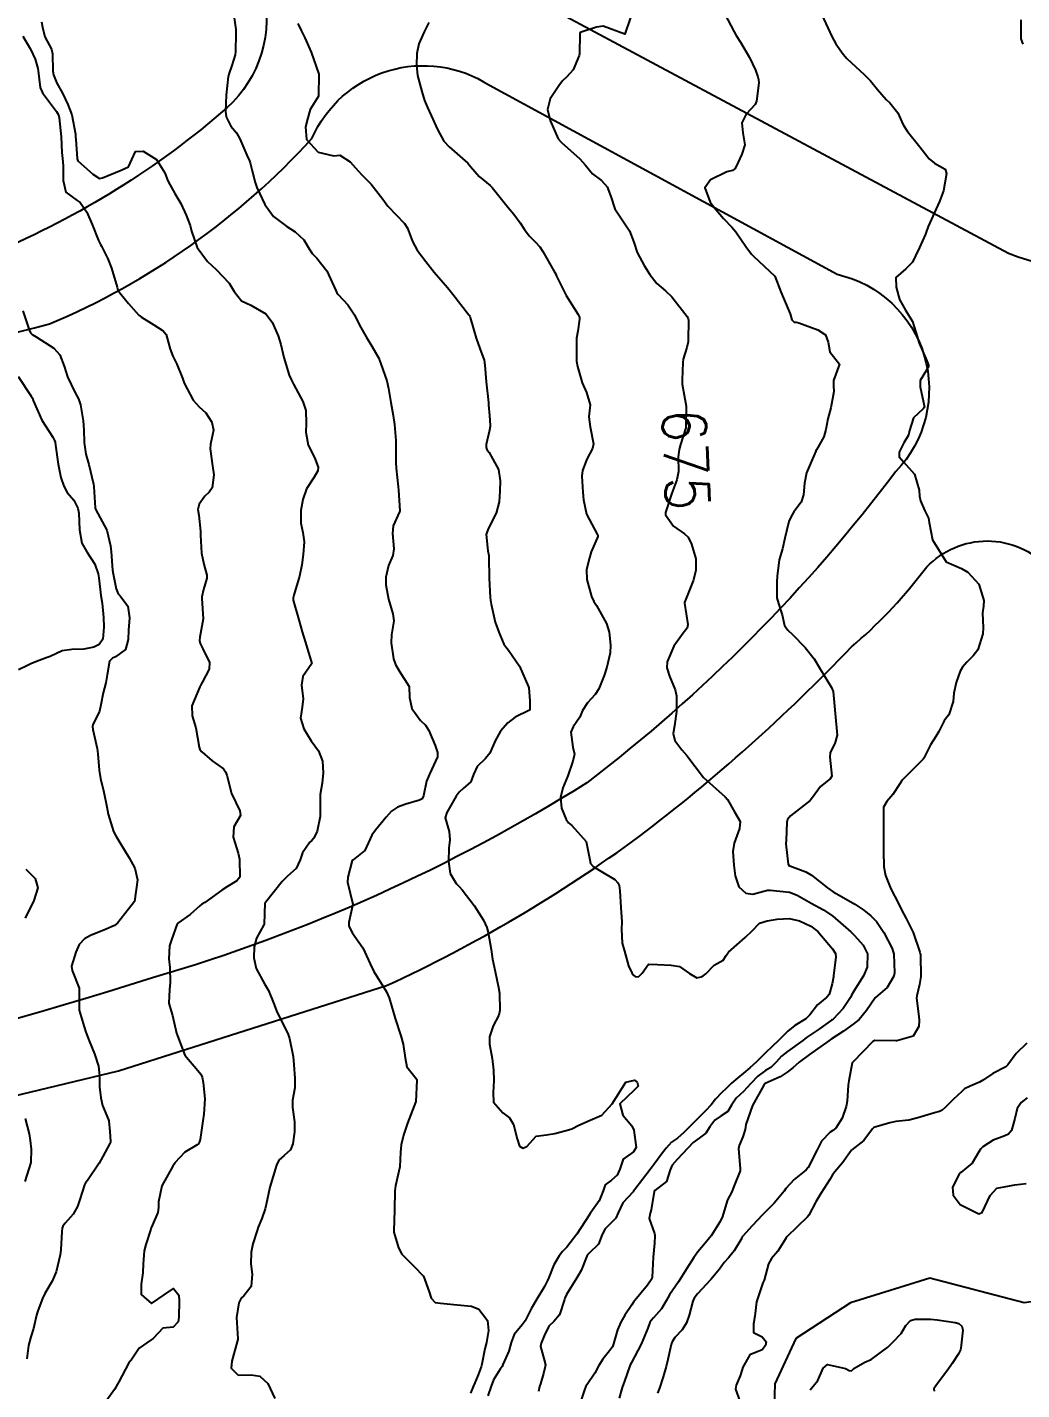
# Model space of a CAD drawing. Header units: metres. Extents: x 292545 to 299085, y 7450245 to 7463078.
# Drawn here: x 295336.5 to 295427.6, y 7462042.9 to 7462167.7 of the extents above; entities that cross this region are included whole.
import ezdxf
from ezdxf.enums import TextEntityAlignment as Align

# ---------------------------------------------------------------- set-up
doc = ezdxf.new("R2010")
doc.units = ezdxf.units.M
for name, color, linetype in [('Cotas', 45, 'Continuous'), ('Curvas de Nivel 1m', 11, 'Continuous'), ('Curvas de Nivel 5m', 15, 'Continuous'), ('Hidrografia', 140, 'Continuous'), ('Vias Primárias', 230, 'Continuous')]:
    doc.layers.add(name, color=color, linetype=linetype)
doc.styles.add('Style-STANDARD', font='STANDARD.shx')

msp = doc.modelspace()

# ---------------------------------------------------------------- linework, layer by layer
at = {"layer": 'Curvas de Nivel 1m', "flags": 128}
for points, elevation in [([(295355.33, 7462169.45), (295355.58, 7462167.51), (295355.6, 7462167.16), (295355.56, 7462165.51), (295355.52, 7462165.21), (295355.21, 7462164.23), (295354.97, 7462163.51), (295354.89, 7462163.2), (295354.71, 7462161.52), (295354.65, 7462160.04), (295354.7, 7462159.52), (295355.14, 7462158.65), (295355.66, 7462158.04), (295355.96, 7462157.51), (295356.6, 7462156.01), (295356.83, 7462155.49), (295356.9, 7462155.29), (295357.09, 7462154.56), (295357.36, 7462153.49), (295357.5, 7462153.06), (295358.24, 7462151.48), (295359.05, 7462150.38), (295360.26, 7462149.46), (295361.03, 7462148.99), (295361.83, 7462148.25), (295362.3, 7462147.43), (295362.58, 7462147), (295363, 7462146.56), (295363.94, 7462145.41), (295364.76, 7462143.61), (295364.84, 7462143.4), (295364.96, 7462143.23), (295365.85, 7462142.29), (295366.45, 7462141.38), (295366.93, 7462140.43), (295367.52, 7462139.37), (295368.05, 7462138.51), (295368.71, 7462137.35), (295368.76, 7462137.22), (295368.89, 7462136.9), (295369.44, 7462135.34), (295369.59, 7462134.62), (295369.79, 7462133.34), (295370.01, 7462132.16), (295370.14, 7462131.34), (295370.25, 7462129.88), (295370.26, 7462129.34), (295370.25, 7462127.86), (295370.28, 7462127.33), (295370.47, 7462125.61), (295370.5, 7462125.33), (295370.62, 7462123.43), (295370.6, 7462123.33), (295370, 7462122.05), (295369.94, 7462121.34), (295370.07, 7462119.95), (295369.98, 7462119.34), (295369.59, 7462118.42), (295369.33, 7462117.34), (295369.34, 7462116.64), (295369.57, 7462115.34), (295369.97, 7462113.98), (295370.06, 7462113.34), (295369.86, 7462112.06), (295369.81, 7462111.34), (295370.03, 7462109.87), (295370.22, 7462109.33), (295370.55, 7462108.76), (295371.48, 7462107.32), (295371.51, 7462106.33), (295371.71, 7462105.32), (295372.5, 7462104.22), (295372.96, 7462103.77), (295373.26, 7462103.3), (295373.84, 7462101.92), (295374.08, 7462101.29), (295374.06, 7462100.88), (295373.33, 7462099.3), (295373.07, 7462098.66), (295372.8, 7462097.31), (295372.67, 7462097.05), (295372.41, 7462096.91), (295371.17, 7462096.56), (295370.41, 7462096.26), (295369.84, 7462095.9), (295369.37, 7462095.35), (295368.38, 7462094.15), (295368.04, 7462093.7), (295367.9, 7462093.36), (295367.42, 7462092.31), (295366.34, 7462091.45), (295366.3, 7462091.42), (295366.26, 7462091.38), (295365.84, 7462089.87), (295365.82, 7462089.39), (295366.3, 7462087.38), (295365.95, 7462085.71), (295365.94, 7462085.38), (295366.27, 7462084.74), (295367.24, 7462083.37), (295368.09, 7462081.51), (295368.16, 7462081.36), (295368.23, 7462081.23), (295369.41, 7462079.34), (295369.65, 7462078.79), (295370.06, 7462077.33), (295370.18, 7462076.92), (295370.7, 7462075.32), (295370.92, 7462074.55), (295371.11, 7462073.32), (295371.27, 7462072.47), (295372.11, 7462071.41), (295372.17, 7462071.31), (295372.17, 7462071.25), (295372.08, 7462069.31), (295371.32, 7462067.32), (295370.94, 7462066.22), (295370.73, 7462065.33), (295370.69, 7462064.67), (295370.61, 7462063.33), (295370.23, 7462061.57), (295370.18, 7462061.34), (295370.17, 7462061.16), (295370.13, 7462059.34), (295370.06, 7462057.45), (295370.07, 7462057.34), (295370.49, 7462055.9), (295370.8, 7462055.33), (295371.91, 7462054.23), (295372.8, 7462053.3), (295373.3, 7462051.87), (295373.48, 7462051.29), (295373.87, 7462050.88), (295374.33, 7462050.83), (295375.87, 7462050.68), (295377.17, 7462050.55), (295377.86, 7462050.28), (295378.64, 7462049.23), (295378.75, 7462048.32), (295378.56, 7462047.23), (295378.41, 7462046.64), (295378.13, 7462045.24), (295378.06, 7462044.98), (295377.79, 7462044.26), (295377.49, 7462043.53), (295377.38, 7462043.25), (295377.08, 7462042.57)], 678), ([(295400.36, 7462168.98), (295401.25, 7462167.31), (295401.45, 7462166.97), (295401.84, 7462166.36), (295402.67, 7462164.96), (295403.21, 7462163.79), (295403.43, 7462163.17), (295403.48, 7462162.95), (295403.5, 7462162.64), (295403.31, 7462160.95), (295403.17, 7462160.66), (295402.36, 7462159.76), (295401.94, 7462158.96), (295402.05, 7462158.05), (295402.24, 7462156.96), (295401.96, 7462156.11), (295401.45, 7462154.97), (295401.32, 7462154.75), (295401.1, 7462154.61), (295400.59, 7462154.47), (295399.09, 7462153.75), (295398.56, 7462153.01), (295399.06, 7462151.7), (295399.61, 7462150.99), (295400.27, 7462150.21), (295401.04, 7462149.4), (295401.4, 7462148.97), (295402.32, 7462147.65), (295402.84, 7462146.95), (295403.01, 7462146.75), (295404.98, 7462144.92), (295405.54, 7462143.49), (295405.78, 7462142.92), (295406.39, 7462141.46), (295406.55, 7462140.91), (295406.74, 7462140.71), (295406.93, 7462140.7), (295407.17, 7462140.65), (295408.92, 7462140.01), (295409.61, 7462139.56), (295409.87, 7462138.87), (295410.03, 7462137.99), (295410.89, 7462136.85), (295410.36, 7462135.37), (295410.36, 7462134.86), (295410.37, 7462134.37), (295410.11, 7462132.87), (295409.84, 7462131.86), (295409.64, 7462130.87), (295409.48, 7462130.21), (295408.79, 7462129), (295408.75, 7462128.93), (295408.73, 7462128.88), (295408.14, 7462127.53), (295407.89, 7462126.89), (295407.69, 7462125.96), (295407.59, 7462124.89), (295407.4, 7462124.23), (295406.73, 7462123.32), (295406.46, 7462122.9), (295406.26, 7462122.45), (295405.88, 7462120.91), (295405.67, 7462119.94), (295405.39, 7462118.92), (295405.18, 7462117.45), (295405.16, 7462116.92), (295405.17, 7462115.45), (295405.3, 7462114.92), (295405.65, 7462113.88), (295405.85, 7462112.91), (295406.18, 7462112.48), (295406.59, 7462112.1), (295407.76, 7462110.89), (295408.57, 7462109.85), (295409.17, 7462108.87), (295410.17, 7462107.23), (295410.32, 7462106.86), (295410.51, 7462104.86), (295410.68, 7462102.86), (295410.48, 7462102.09), (295410.06, 7462101.27), (295410.01, 7462100.86), (295410.19, 7462099.12), (295410.06, 7462098.86), (295409.15, 7462098.15), (295408.42, 7462097.17), (295408.31, 7462096.99), (295408.21, 7462096.88), (295406.4, 7462095.47), (295406.15, 7462095.15), (295406.08, 7462094.91), (295406.03, 7462093.26), (295406, 7462092.91), (295406.2, 7462091.05), (295406.29, 7462090.91), (295406.34, 7462090.89), (295407.81, 7462090.36), (295408.33, 7462090.04), (295409.79, 7462088.87), (295410.32, 7462088.52), (295411.08, 7462088.08), (295412.3, 7462087.37), (295413.13, 7462086.83), (295413.78, 7462086.31), (295414.28, 7462085.79), (295414.96, 7462084.8), (295415.73, 7462083.32), (295415.88, 7462082.79), (295415.93, 7462081.09), (295415.88, 7462080.79), (295415.27, 7462079.74), (295414.2, 7462078.83), (295414.18, 7462078.81), (295413.38, 7462077.63), (295412.7, 7462076.83), (295412.17, 7462076.38), (295411.27, 7462075.74), (295410.15, 7462075.01), (295410.06, 7462074.95), (295409.94, 7462074.86), (295408.14, 7462073.62), (295407.2, 7462072.9), (295406.63, 7462072.4), (295406.12, 7462071.98), (295405.48, 7462071.55), (295404.1, 7462070.95), (295403.97, 7462070.8), (295402.93, 7462068.95), (295402.31, 7462067.2), (295402.28, 7462066.96), (295402.27, 7462066.75), (295402.05, 7462066.08), (295401.72, 7462065.28), (295401.66, 7462064.96), (295401.81, 7462063.16), (295401.79, 7462062.96), (295401.28, 7462061.68), (295401, 7462060.97), (295400.65, 7462060.31), (295400.25, 7462058.98), (295400.18, 7462058.76), (295399.96, 7462058.31), (295399.13, 7462056.99), (295398.6, 7462056.33), (295397.92, 7462055.53), (295397.7, 7462055.23), (295397.57, 7462055.01), (295396.93, 7462053.99), (295396.31, 7462053.03), (295396.15, 7462052.77), (295395.89, 7462052.39), (295395.33, 7462051.58), (295395.02, 7462051.04), (295394.6, 7462050.31), (295393.85, 7462049.47), (295393.65, 7462049.25), (295393.53, 7462049.05), (295393.33, 7462048.55), (295392.73, 7462047.07), (295391.81, 7462045.32), (295391.72, 7462045.17), (295391.68, 7462045.08), (295391.19, 7462043.67), (295390.99, 7462043.09), (295390.72, 7462042.13)], 674), ([(295409.27, 7462168.88), (295410.21, 7462166.87), (295410.58, 7462166.2), (295411.23, 7462165.26), (295411.59, 7462164.85), (295413.2, 7462163.37), (295413.74, 7462162.82), (295414.38, 7462162.01), (295415.18, 7462161.12), (295415.53, 7462160.8), (295416.26, 7462159.89), (295416.75, 7462158.79), (295417.14, 7462158.17), (295418.25, 7462156.77), (295419.11, 7462155.67), (295419.62, 7462155.27), (295420.6, 7462154.74), (295420.7, 7462154.34), (295420.43, 7462152.74), (295420.07, 7462151.75), (295419.61, 7462150.75), (295419.04, 7462149.48), (295418.84, 7462148.96), (295418.77, 7462148.76), (295418.23, 7462147.55), (295417.86, 7462146.77), (295417.58, 7462146.19), (295416.99, 7462145.59), (295416.07, 7462144.79), (295416.09, 7462143.91), (295416.39, 7462142.79), (295416.95, 7462141.82), (295417.58, 7462140.77), (295417.91, 7462139.78), (295418.2, 7462138.77), (295418.9, 7462137.15), (295419.06, 7462136.76), (295419.06, 7462136.59), (295418.89, 7462136.31), (295418.28, 7462135.36), (295418.28, 7462134.77), (295418.68, 7462132.93), (295418.58, 7462132.76), (295417.68, 7462131.93), (295417.33, 7462130.77), (295417.22, 7462130.36), (295416.8, 7462129.65), (295416.38, 7462128.79), (295416.38, 7462128.38), (295416.78, 7462127.91), (295417.77, 7462126.77), (295418.2, 7462125.32), (295418.22, 7462124.77), (295418.32, 7462124.35), (295418.73, 7462123.43), (295419.06, 7462122.76), (295419.12, 7462122.36), (295419.41, 7462120.75), (295420.67, 7462118.74), (295422.09, 7462118.14), (295422.66, 7462117.81), (295423.68, 7462116.7), (295424.13, 7462115.2), (295424.1, 7462114.7), (295424, 7462114.09), (295424.06, 7462112.7), (295424.05, 7462112.15), (295423.59, 7462110.7), (295423.15, 7462110.14), (295422.57, 7462109.57), (295422.17, 7462109.11), (295421.97, 7462108.73), (295421.58, 7462107.7), (295421.38, 7462106.73), (295421.31, 7462105.95), (295420.91, 7462104.74), (295420.74, 7462104.51), (295420.5, 7462104.17), (295420.02, 7462103.21), (295419.73, 7462102.75), (295419.23, 7462101.99), (295418.62, 7462100.76), (295418.56, 7462100.66), (295418.46, 7462100.54), (295416.67, 7462098.79), (295416.57, 7462098.66), (295416.44, 7462098.4), (295415.79, 7462097.42), (295415.23, 7462096.8), (295414.95, 7462096.26), (295414.95, 7462094.8), (295414.94, 7462094.25), (295414.93, 7462092.8), (295414.94, 7462092.23), (295414.97, 7462090.8), (295415.12, 7462090.01), (295415.61, 7462088.8), (295416.3, 7462087.46), (295416.62, 7462086.79), (295417, 7462086.07), (295417.64, 7462084.78), (295418.26, 7462083), (295418.31, 7462082.83), (295418.33, 7462082.77), (295418.34, 7462082.68), (295418.35, 7462080.77), (295418.22, 7462080.03), (295417.99, 7462078.98), (295417.97, 7462078.77), (295418.18, 7462077.09), (295418.21, 7462076.77), (295418.17, 7462076.19), (295417.64, 7462075.29), (295416.15, 7462074.87), (295416.08, 7462074.87), (295414.15, 7462074.88), (295413.95, 7462074.81), (295412.13, 7462072.91), (295412.09, 7462072.88), (295412.05, 7462072.84), (295411.75, 7462071.21), (295411.69, 7462070.84), (295411.6, 7462069.33), (295411.52, 7462068.85), (295411.15, 7462067.77), (295410.57, 7462066.85), (295410.28, 7462066.64), (295410.06, 7462066.51), (295409.24, 7462065.68), (295408.85, 7462064.88), (295408.02, 7462063.27), (295407.86, 7462063.05), (295407.67, 7462062.89), (295406.75, 7462062.16), (295406, 7462061.34), (295405.82, 7462061.09), (295405.69, 7462060.91), (295404.91, 7462059.99), (295403.96, 7462059.04), (295403.9, 7462058.99), (295403.85, 7462058.93), (295402.91, 7462057.9), (295402.05, 7462056.96), (295402, 7462056.9), (295401.94, 7462056.78), (295401.26, 7462055.63), (295400.72, 7462054.97), (295400.35, 7462054.54), (295399.9, 7462053.93), (295399.12, 7462052.99), (295397.88, 7462051.68), (295397.58, 7462051.3), (295397.45, 7462051.01), (295397.14, 7462049.73), (295396.89, 7462049.02), (295396.49, 7462048.37), (295395.83, 7462047.67), (295395.56, 7462047.3), (295395.47, 7462047.03), (295395.18, 7462045.66), (295395.02, 7462045.04), (295394.74, 7462044.09), (295394.41, 7462043.04), (295394.24, 7462042.58)], 673), ([(295427.52, 7462168.41), (295427.53, 7462166.66), (295427.71, 7462166.19)], 672), ([(295337.77, 7462168.23), (295337.86, 7462167.72), (295338.1, 7462166.86), (295338.69, 7462165.71), (295338.8, 7462165.29), (295338.83, 7462163.71), (295338.87, 7462163.38), (295339.19, 7462162.59), (295339.71, 7462161.69), (295340.21, 7462160.65), (295340.56, 7462159.69), (295340.89, 7462157.93), (295340.91, 7462157.68), (295340.92, 7462157.47), (295341.06, 7462155.68), (295341.11, 7462155.48), (295342.48, 7462154.28), (295343.09, 7462153.88), (295343.36, 7462153.93), (295345.09, 7462154.64), (295345.77, 7462154.95), (295346.05, 7462155.62), (295346.39, 7462156.34), (295347.11, 7462156.36), (295348.32, 7462155.6), (295349.09, 7462154.38), (295349.3, 7462153.81), (295349.4, 7462153.59), (295349.99, 7462152.49), (295350.54, 7462151.57), (295351.05, 7462150.52), (295351.4, 7462149.56), (295351.54, 7462149.04), (295352.04, 7462147.55), (295353, 7462146.28), (295353.79, 7462145.53), (295354.97, 7462144.28), (295355.44, 7462143.51), (295356.11, 7462142.66), (295356.95, 7462142.27), (295358.33, 7462141.48), (295358.93, 7462140.71), (295359.47, 7462139.46), (295359.71, 7462138.66), (295359.99, 7462137.46), (295360.48, 7462135.85), (295360.65, 7462135.45), (295360.87, 7462135.04), (295361.73, 7462133.44), (295362, 7462132.6), (295362.04, 7462131.43), (295362.01, 7462130.63), (295362.23, 7462129.43), (295362.79, 7462128.31), (295363.14, 7462127.42), (295363.11, 7462127.08), (295362.76, 7462126.52), (295362.07, 7462125.43), (295361.72, 7462124.46), (295361.55, 7462123.44), (295361.56, 7462122.28), (295361.74, 7462121.43), (295361.85, 7462120.59), (295361.77, 7462119.43), (295361.64, 7462118.46), (295361.42, 7462117.44), (295360.89, 7462115.7), (295360.83, 7462115.45), (295360.85, 7462115.23), (295361.36, 7462113.44), (295361.68, 7462112.35), (295361.94, 7462111.44), (295362.56, 7462109.43), (295361.74, 7462108.24), (295361.62, 7462107.44), (295361.76, 7462106.2), (295361.66, 7462105.44), (295361.51, 7462104.43), (295361.83, 7462103.44), (295362.48, 7462102.36), (295363.17, 7462101.42), (295363.54, 7462100.5), (295363.59, 7462099.41), (295363.49, 7462098.47), (295363.33, 7462097.42), (295363.32, 7462096.5), (295363.33, 7462095.42), (295363.04, 7462094.08), (295362.75, 7462093.42), (295362.56, 7462093.23), (295362.37, 7462093.05), (295361.69, 7462092.1), (295361.5, 7462091.44), (295361.11, 7462090.66), (295360.33, 7462089.94), (295359.84, 7462089.46), (295358.3, 7462087.53), (295358.28, 7462087.5), (295358.26, 7462087.48), (295358.19, 7462085.56), (295358.17, 7462085.48), (295357.48, 7462084.27), (295357.28, 7462083.49), (295357.25, 7462082.48), (295357.44, 7462081.49), (295358.21, 7462080.09), (295358.57, 7462079.47), (295359.05, 7462078.33), (295359.39, 7462077.46), (295360.16, 7462075.91), (295360.4, 7462075.45), (295360.51, 7462075.09), (295360.84, 7462073.44), (295360.9, 7462072.67), (295360.99, 7462071.44), (295360.99, 7462070.55), (295360.79, 7462069.44), (295360.78, 7462068.74), (295360.96, 7462067.44), (295360.96, 7462066.53), (295360.81, 7462065.44), (295360.61, 7462064.87), (295360.03, 7462064.37), (295359.53, 7462063.94), (295359.33, 7462063.46), (295359.01, 7462062.47), (295358.7, 7462061.47), (295358.38, 7462059.88), (295358.29, 7462059.48), (295357.96, 7462058.6), (295357.64, 7462057.79), (295357.53, 7462057.48), (295357.16, 7462056.26), (295356.98, 7462055.49), (295356.96, 7462054.44), (295357.09, 7462053.49), (295357.01, 7462052.37), (295356.33, 7462051.5), (295356.08, 7462051.29), (295355.87, 7462050.85), (295355.65, 7462049.5), (295355.77, 7462047.55), (295355.76, 7462047.5), (295355.74, 7462047.42), (295355.21, 7462045.51), (295355.15, 7462044.87), (295355.79, 7462044.22), (295357.01, 7462044.27), (295357.79, 7462044.15), (295358.52, 7462043.47), (295359.15, 7462042.08)], 679), ([(295361.26, 7462168.07), (295361.57, 7462167.44), (295361.91, 7462166.77), (295362.48, 7462165.43), (295363.2, 7462163.42), (295363.17, 7462161.42), (295362.39, 7462160.2), (295362.19, 7462159.43), (295361.97, 7462158.61), (295362.07, 7462157.43), (295363.12, 7462156.27), (295364.58, 7462155.94), (295365.11, 7462156), (295366.08, 7462155.39), (295366.56, 7462154.84), (295367.09, 7462154.24), (295367.99, 7462153.36), (295369.07, 7462151.97), (295369.53, 7462151.35), (295371.04, 7462149.74), (295371.33, 7462149.33), (295371.79, 7462148.09), (295372.21, 7462147.31), (295373, 7462146.26), (295373.76, 7462145.29), (295374.97, 7462143.88), (295375.48, 7462143.27), (295376.94, 7462141.38), (295377, 7462141.32), (295377.03, 7462141.26), (295377.06, 7462141.14), (295377.62, 7462139.25), (295377.96, 7462138.3), (295378.34, 7462137.24), (295378.42, 7462136.77), (295378.52, 7462135.24), (295378.73, 7462133.35), (295378.74, 7462133.23), (295378.74, 7462133.13), (295378.83, 7462132.15), (295378.9, 7462131.23), (295378.9, 7462131.15), (295378.82, 7462130.81), (295378.52, 7462129.51), (295378.52, 7462129.23), (295378.6, 7462129.04), (295378.79, 7462128.78), (295379.66, 7462127.22), (295379.81, 7462126.17), (295379.77, 7462125.22), (295379.71, 7462124.25), (295379.43, 7462123.22), (295378.71, 7462121.78), (295378.54, 7462121.24), (295378.69, 7462119.76), (295378.77, 7462119.32), (295378.77, 7462119.24), (295378.77, 7462119.15), (295378.79, 7462117.24), (295378.89, 7462115.49), (295378.92, 7462115.24), (295378.98, 7462114.88), (295379.36, 7462113.23), (295379.68, 7462112.31), (295380.14, 7462111.22), (295380.32, 7462110.95), (295380.58, 7462110.66), (295381.57, 7462109.2), (295382.42, 7462107.31), (295382.45, 7462107.19), (295382.52, 7462106.02), (295382.54, 7462105.19), (295382.54, 7462105.17), (295382.51, 7462105.15), (295381.2, 7462104.51), (295380.5, 7462104), (295379.84, 7462103.22), (295379.36, 7462102.35), (295378.85, 7462101.23), (295378.46, 7462100.72), (295377.71, 7462099.99), (295377.36, 7462099.25), (295377.11, 7462098.58), (295376.42, 7462097.97), (295376.04, 7462097.64), (295375.77, 7462097.27), (295374.91, 7462095.79), (295374.78, 7462095.28), (295375.15, 7462094.05), (295375.2, 7462093.28), (295375.12, 7462092.52), (295375.08, 7462091.28), (295375.24, 7462090.19), (295375.78, 7462089.27), (295376.05, 7462088.99), (295376.32, 7462088.7), (295377.44, 7462087.25), (295378.28, 7462085.92), (295378.6, 7462085.24), (295378.72, 7462084.79), (295378.99, 7462083.23), (295379.12, 7462082.35), (295379.36, 7462081.23), (295379.67, 7462079.76), (295379.74, 7462079.22), (295379.78, 7462077.63), (295379.68, 7462077.22), (295379.17, 7462076.23), (295378.82, 7462075.23), (295378.83, 7462074.55), (295379.07, 7462073.23), (295379.19, 7462072.16), (295379.23, 7462071.23), (295379.18, 7462070.14), (295379.2, 7462069.23), (295380.07, 7462068.28), (295380.68, 7462067.82), (295381.02, 7462067.21), (295381.37, 7462065.87), (295381.59, 7462065.2), (295381.88, 7462065.04), (295382.03, 7462065.08), (295382.11, 7462065.11), (295382.25, 7462065.19), (295383.1, 7462066.13), (295384.05, 7462066.26), (295384.83, 7462066.38), (295386.06, 7462066.71), (295386.39, 7462066.81), (295387.03, 7462067.14), (295388.07, 7462067.6), (295389.13, 7462068.05), (295390.08, 7462069.1), (295391.34, 7462071.08), (295392.11, 7462071.27), (295392.36, 7462071.07), (295392.47, 7462070.7), (295392.1, 7462070.34), (295390.79, 7462069.09), (295391.04, 7462068.05), (295391.88, 7462067.08), (295392.06, 7462066.67), (295392.27, 7462065.08), (295392.03, 7462064.7), (295391.09, 7462064.02), (295390.79, 7462063.09), (295390.54, 7462062.56), (295390, 7462062.11), (295389.43, 7462061.67), (295389.24, 7462061.11), (295388.88, 7462060.21), (295388.11, 7462059.12), (295388.05, 7462059.03), (295387.96, 7462058.9), (295386.85, 7462057.14), (295385.93, 7462055.97), (295385.53, 7462055.55), (295385.21, 7462055.16), (295384.73, 7462054.34), (295384.26, 7462053.17), (295384.16, 7462052.9), (295383.88, 7462052.36), (295383.17, 7462051.18), (295382.69, 7462050.36), (295382.1, 7462049.2), (295381.84, 7462048.83), (295381.08, 7462047.96), (295380.81, 7462047.21), (295380.6, 7462046.43), (295380.07, 7462045.22), (295379.98, 7462045.04), (295379.8, 7462044.79), (295379.2, 7462043.8), (295379, 7462043.23), (295378.67, 7462042.33)], 677), ([(295373.26, 7462168.17), (295372.85, 7462167.31), (295372.35, 7462166.2), (295372.17, 7462165.32), (295372.13, 7462164.24), (295372.25, 7462163.31), (295372.64, 7462161.85), (295372.8, 7462161.31), (295372.89, 7462161.03), (295373.16, 7462160.39), (295373.64, 7462159.3), (295374.03, 7462158.41), (295374.65, 7462157.28), (295375.13, 7462156.76), (295376.84, 7462155.26), (295377.1, 7462154.97), (295377.88, 7462154.04), (295378.89, 7462153.23), (295379, 7462153.15), (295379.08, 7462153.05), (295380.53, 7462151.22), (295381.05, 7462150.59), (295381.64, 7462149.8), (295382.03, 7462149.2), (295382.46, 7462148.62), (295383.02, 7462148.08), (295383.45, 7462147.61), (295383.72, 7462147.18), (295384.74, 7462145.41), (295384.87, 7462145.16), (295384.91, 7462145.09), (295384.98, 7462144.93), (295385.86, 7462143.15), (295386.95, 7462141.4), (295387.04, 7462141.24), (295387.08, 7462141.14), (295387.09, 7462140.99), (295386.92, 7462139.89), (295386.82, 7462139.24), (295386.81, 7462139.14), (295386.82, 7462137.21), (295386.82, 7462137.14), (295386.89, 7462136.65), (295387.31, 7462135.14), (295387.73, 7462134.25), (295388.07, 7462133.13), (295387.93, 7462132.03), (295388.06, 7462131.13), (295388.35, 7462129.57), (295388.28, 7462129.13), (295387.76, 7462128.16), (295387.34, 7462127.13), (295387.29, 7462126.61), (295387.39, 7462125.13), (295387.44, 7462124.44), (295387.72, 7462123.13), (295388.7, 7462121.27), (295388.75, 7462121.17), (295388.76, 7462121.12), (295388.75, 7462121.07), (295388.7, 7462120.93), (295388.16, 7462119.65), (295388, 7462119.13), (295387.73, 7462118.06), (295387.75, 7462117.13), (295388.18, 7462115.58), (295388.38, 7462115.12), (295388.63, 7462114.74), (295389.56, 7462113.11), (295389.8, 7462112.31), (295389.93, 7462111.1), (295389.89, 7462110.42), (295389.58, 7462109.1), (295389.34, 7462108.32), (295388.86, 7462107.12), (295388.53, 7462106.59), (295387.82, 7462105.83), (295387.36, 7462105.13), (295387.11, 7462104.53), (295386.5, 7462103.62), (295386.3, 7462103.14), (295386.47, 7462101.76), (295386.61, 7462101.14), (295386.6, 7462101), (295386.46, 7462100.49), (295386, 7462099.15), (295385.54, 7462098.04), (295385.33, 7462097.16), (295385.43, 7462096.19), (295385.85, 7462095.15), (295386.08, 7462094.83), (295386.39, 7462094.58), (295387.68, 7462093.13), (295388.02, 7462091.45), (295388.08, 7462091.12), (295388.34, 7462090.85), (295389.04, 7462090.41), (295390.33, 7462089.65), (295390.58, 7462089.35), (295390.7, 7462089.09), (295390.79, 7462088.62), (295390.88, 7462087.09), (295390.95, 7462085.76), (295390.94, 7462085.09), (295391, 7462083.82), (295391.19, 7462083.09), (295391.58, 7462081.73), (295391.88, 7462081.08), (295392.02, 7462080.88), (295392.22, 7462080.74), (295392.52, 7462080.77), (295392.81, 7462081.06), (295393.4, 7462081.89), (295394.24, 7462081.87), (295395.47, 7462081.8), (295396.23, 7462081.66), (295397.17, 7462081.02), (295397.83, 7462080.62), (295398.22, 7462080.73), (295398.4, 7462080.82), (295398.65, 7462081), (295399.42, 7462081.81), (295400.24, 7462082.24), (295400.53, 7462082.69), (295400.73, 7462082.98), (295402.27, 7462084.34), (295402.89, 7462084.94), (295403.58, 7462085.64), (295404.28, 7462085.87), (295405.2, 7462086), (295406.28, 7462086.07), (295407.24, 7462085.85), (295408.28, 7462085.37), (295408.92, 7462084.87), (295410.26, 7462083.3), (295410.53, 7462082.86), (295410.57, 7462082.54), (295410.36, 7462080.86), (295410.34, 7462080.74), (295410.22, 7462080.07), (295409.97, 7462079.1), (295409.74, 7462078.86), (295408.89, 7462078.17), (295408.19, 7462077.24), (295407.81, 7462076.89), (295406.81, 7462076.26), (295406.17, 7462075.74), (295405.75, 7462075.32), (295405.35, 7462074.92), (295404.72, 7462074.35), (295404.14, 7462073.78), (295403.31, 7462072.94), (295402.69, 7462072.39), (295402.12, 7462071.89), (295401.59, 7462071.48), (295401, 7462070.97), (295400.54, 7462070.53), (295400.09, 7462070.1), (295399.54, 7462069.53), (295399.13, 7462068.99), (295398.63, 7462068.44), (295398.07, 7462067.89), (295397.2, 7462067.01), (295396.63, 7462066.45), (295396.05, 7462065.96), (295395.51, 7462065.57), (295395.03, 7462065.04), (295394.6, 7462064.47), (295394.02, 7462063.7), (295393.54, 7462063.06), (295392.15, 7462061.24), (295392.04, 7462061.08), (295392.02, 7462061.05), (295391.99, 7462061.02), (295391.06, 7462060.01), (295390.61, 7462059.09), (295390.42, 7462058.63), (295389.95, 7462058.16), (295389.42, 7462057.63), (295389.17, 7462057.11), (295388.82, 7462056.23), (295387.93, 7462055.37), (295387.74, 7462055.12), (295387.22, 7462053.81), (295386.83, 7462053.14), (295385.88, 7462051.63), (295385.74, 7462051.29), (295385.7, 7462051.15), (295385.24, 7462049.77), (295384.72, 7462049.16), (295384.28, 7462048.72), (295383.83, 7462047.82), (295383.58, 7462047.17), (295383.51, 7462046.87), (295383.81, 7462045.76), (295383.96, 7462045.17), (295383.94, 7462045.03), (295383.79, 7462044.38), (295383.52, 7462043.43), (295383.43, 7462043.18), (295383.31, 7462042.72)], 676), ([(295336.08, 7462141.74), (295336.66, 7462139.99), (295336.77, 7462139.73), (295336.92, 7462139.59), (295337.29, 7462139.36), (295338.9, 7462138.33), (295339.46, 7462137.7), (295339.85, 7462136.67), (295340.17, 7462135.69), (295340.85, 7462134.29), (295341.17, 7462133.68), (295341.37, 7462133.14), (295341.59, 7462131.67), (295341.65, 7462130.83), (295341.7, 7462129.67), (295341.86, 7462128.6), (295342.12, 7462127.67), (295342.56, 7462125.85), (295342.58, 7462125.66), (295342.69, 7462123.7), (295342.7, 7462123.66), (295342.73, 7462123.58), (295343.77, 7462121.65), (295344.11, 7462120.22), (295344.18, 7462119.65), (295344.3, 7462118), (295344.34, 7462117.64), (295344.64, 7462116.29), (295344.81, 7462115.82), (295345, 7462115.63), (295345.7, 7462114.7), (295345.84, 7462113.62), (295345.74, 7462112.48), (295345.71, 7462111.63), (295345.47, 7462110.73), (295344.57, 7462110.05), (295344.3, 7462109.91), (295344, 7462109.65), (295343.8, 7462108.4), (295343.68, 7462107.65), (295343.42, 7462106.76), (295343.23, 7462105.65), (295343.1, 7462105.06), (295342.49, 7462103.8), (295342.46, 7462103.66), (295342.49, 7462103.39), (295342.89, 7462101.66), (295342.95, 7462101.16), (295343.06, 7462099.65), (295343.19, 7462098.89), (295343.49, 7462097.65), (295343.76, 7462096.29), (295343.9, 7462095.64), (295344.38, 7462094.05), (295344.58, 7462093.64), (295344.97, 7462093.03), (295345.83, 7462091.63), (295346.34, 7462090.67), (295346.58, 7462089.62), (295346.3, 7462087.62), (295345.41, 7462086.51), (295344.76, 7462085.64), (295344.47, 7462085.43), (295344.27, 7462085.34), (295343.7, 7462085.08), (295342.26, 7462084.52), (295341.72, 7462084.22), (295341.22, 7462083.68), (295340.93, 7462083), (295340.53, 7462081.69), (295340.59, 7462081.32), (295341.22, 7462079.68), (295341.25, 7462078.62), (295341.25, 7462077.68), (295341.69, 7462076.16), (295341.86, 7462075.67), (295342.15, 7462074.86), (295342.63, 7462073.66), (295343.01, 7462072.54), (295343.09, 7462071.66), (295343.1, 7462070.66), (295343.21, 7462069.65), (295343.38, 7462068.95), (295343.93, 7462067.64), (295343.96, 7462067.54), (295344.05, 7462066.57), (295344.12, 7462065.64), (295344.1, 7462065.58), (295344.04, 7462065.46), (295343.4, 7462064.27), (295343.08, 7462063.65), (295342, 7462062.08), (295341.82, 7462061.84), (295341.73, 7462061.67), (295341.31, 7462060.34), (295341.09, 7462059.68), (295340.67, 7462058.97), (295339.95, 7462058.17), (295339.74, 7462057.89), (295339.67, 7462057.69), (295339.64, 7462057.39), (295339.55, 7462055.7), (295339.5, 7462055.27), (295339.12, 7462053.7), (295338.75, 7462052.84), (295338.09, 7462051.72), (295337.87, 7462051.27), (295337.46, 7462050.12), (295337.34, 7462049.73), (295337.05, 7462048.52), (295336.8, 7462047.73), (295336.6, 7462046.95), (295336.43, 7462045.73)], 681), ([(295335.66, 7462135.74), (295336.85, 7462133.92), (295336.95, 7462133.73), (295337.03, 7462133.54), (295337.81, 7462131.72), (295338.81, 7462130.18), (295338.98, 7462129.88), (295339.03, 7462129.71), (295339.07, 7462129.43), (295339.3, 7462127.7), (295339.55, 7462126.49), (295339.82, 7462125.69), (295340.14, 7462125.09), (295340.74, 7462124.41), (295341.1, 7462123.68), (295341.19, 7462123.21), (295341.26, 7462121.67), (295341.48, 7462120.46), (295341.93, 7462119.67), (295342.67, 7462118.55), (295342.98, 7462117.66), (295343.04, 7462117.27), (295343.21, 7462115.65), (295343.33, 7462114.95), (295343.45, 7462113.65), (295343.48, 7462112.77), (295343.41, 7462111.65), (295343.06, 7462111.17), (295342.58, 7462110.94), (295341.66, 7462110.76), (295340.57, 7462110.72), (295339.68, 7462110.59), (295338.57, 7462110.08), (295338.31, 7462109.97), (295337.56, 7462109.72), (295336.87, 7462109.42), (295336.56, 7462109.27), (295335.67, 7462108.86)], 682), ([(295336.34, 7462090.59), (295337.2, 7462089.73), (295337.46, 7462088.87), (295337.09, 7462087.73), (295336.29, 7462086.11)], 682), ([(295428.08, 7462074.65), (295427.09, 7462073.71), (295426.33, 7462072.67), (295426.24, 7462072.56), (295426.13, 7462072.49), (295424.95, 7462071.86), (295424.11, 7462071.29), (295423.74, 7462071.07), (295422.88, 7462070.71), (295422.37, 7462070.45), (295422.1, 7462070.23), (295421.32, 7462069.49), (295420.58, 7462068.74), (295420.3, 7462068.51), (295420.08, 7462068.4), (295419.6, 7462068.26), (295418.07, 7462067.8), (295417.25, 7462067.59), (295416.07, 7462067.46), (295415.51, 7462067.35), (295414.06, 7462066.91), (295413.94, 7462066.81), (295413.13, 7462065.74), (295412.03, 7462064.87), (295412.02, 7462064.86), (295412, 7462064.84), (295411.19, 7462063.68), (295410.47, 7462062.86), (295410.27, 7462062.6), (295410.01, 7462062.17), (295409.18, 7462060.87), (295408.75, 7462060.11), (295408.08, 7462058.89), (295407.96, 7462058.74), (295407.03, 7462057.82), (295406.09, 7462056.91), (295406.03, 7462056.82), (295405.94, 7462056.65), (295405.25, 7462055.59), (295404.67, 7462054.92), (295404.39, 7462054.44), (295404, 7462052.93), (295403.97, 7462052.86), (295403.89, 7462052.7), (295403.31, 7462050.94), (295403.14, 7462049.65), (295403.02, 7462048.94), (295403.03, 7462048.14), (295403.83, 7462047.74), (295404.17, 7462047.28), (295404.12, 7462046.94), (295403.82, 7462046.55), (295402.69, 7462046.08), (295402.05, 7462044.96), (295402, 7462044.76), (295401.79, 7462044.17), (295401.44, 7462043.3), (295401.38, 7462042.96), (295401.76, 7462041.86)], 672), ([(295428.09, 7462069.63), (295427.55, 7462069.2), (295427.19, 7462068.66), (295426.98, 7462067.75), (295426.65, 7462066.66), (295426.4, 7462066.32), (295426.06, 7462066.15), (295424.99, 7462065.75), (295424.04, 7462065.16), (295423.81, 7462064.93), (295423.67, 7462064.7), (295423.07, 7462063.66), (295422.01, 7462062.8), (295421.96, 7462062.77), (295421.9, 7462062.72), (295421.25, 7462061.47), (295421.31, 7462060.73), (295421.97, 7462059.87), (295423.66, 7462059.01), (295423.97, 7462059.13), (295424.71, 7462060.69), (295425.32, 7462061.35), (295426, 7462061.49), (295426.97, 7462061.68), (295428, 7462061.78)], 671), ([(295336.3, 7462067.74), (295336.66, 7462066.34), (295336.73, 7462065.73), (295336.83, 7462064.93), (295336.82, 7462063.73), (295336.25, 7462061.99)], 682), ([(295408.23, 7462042.88), (295408.91, 7462043.75), (295409.41, 7462044.87), (295409.81, 7462045.21), (295411.44, 7462044.84), (295411.8, 7462044.67), (295412, 7462044.64), (295412.22, 7462044.84), (295413.22, 7462045.41), (295413.81, 7462045.68), (295415.32, 7462046.8), (295415.83, 7462047.3), (295416.56, 7462048.06), (295416.99, 7462048.78), (295417.4, 7462049.23), (295417.85, 7462049.37), (295419.24, 7462049.37), (295419.85, 7462049.31), (295421.51, 7462049.06), (295421.85, 7462048.95), (295422.11, 7462048.72), (295422.19, 7462048.36), (295422.03, 7462046.72), (295421.99, 7462046.55), (295421.81, 7462046.18), (295421.23, 7462045.3), (295420.82, 7462044.73), (295419.78, 7462043.36), (295419.55, 7462042.97), (295419.57, 7462042.75)], 672)]:
    msp.add_lwpolyline(points, dxfattribs=dict(at, elevation=elevation))
at = {"layer": 'Curvas de Nivel 5m', "flags": 128}
for points, elevation in [([(295391.74, 7462168.61), (295391.24, 7462167.09), (295389.25, 7462167.82), (295388.65, 7462167.73), (295387.24, 7462167.27), (295387.15, 7462167.24), (295387.1, 7462167.14), (295387.07, 7462165.3), (295387.04, 7462165.14), (295386.51, 7462163.84), (295385.89, 7462163.15), (295385.53, 7462162.83), (295385.19, 7462162.37), (295384.71, 7462161.63), (295384.4, 7462161.17), (295384.15, 7462160.19), (295384.38, 7462159.17), (295385.14, 7462157.51), (295385.42, 7462157.16), (295387.11, 7462155.67), (295387.6, 7462155.13), (295388.28, 7462154.31), (295389.09, 7462153.7), (295389.63, 7462153.1), (295389.95, 7462152.22), (295390.31, 7462151.1), (295391.04, 7462149.99), (295391.67, 7462149.08), (295392.06, 7462148.04), (295392.37, 7462147.08), (295393, 7462145.91), (295393.53, 7462145.06), (295394.17, 7462144.24), (295394.97, 7462143.58), (295395.54, 7462143.03), (295396.94, 7462141.22), (295397.05, 7462141.02), (295397.06, 7462140.9), (295397.04, 7462139.02), (295397.03, 7462138.9), (295396.91, 7462138.38), (295396.59, 7462137.33), (295396.55, 7462137.02), (295396.48, 7462135.41), (295396.49, 7462135.02), (295396.84, 7462133.02), (295396.82, 7462131.02), (295396.33, 7462129.5), (295396.22, 7462129.03), (295396.13, 7462128.37), (295396.14, 7462127.03), (295396.01, 7462126.27), (295395.54, 7462125.04), (295394.96, 7462123.28), (295394.96, 7462123.05), (295395.7, 7462122.03), (295396.71, 7462121.32), (295397.03, 7462121.02), (295397.35, 7462120.36), (295397.74, 7462119.01), (295397.73, 7462117.95), (295397.48, 7462117.01), (295397.25, 7462116.41), (295396.71, 7462115.02), (295396.7, 7462114.95), (295397.01, 7462113.02), (295396.95, 7462112.67), (295396.59, 7462112.2), (295395.71, 7462111.03), (295395.11, 7462109.58), (295395.08, 7462109.04), (295395.32, 7462108.27), (295395.84, 7462107.03), (295395.96, 7462106.46), (295395.97, 7462105.03), (295395.79, 7462103.73), (295395.66, 7462103.03), (295395.82, 7462102.37), (295396.47, 7462101.53), (295396.91, 7462101.02), (295398.44, 7462099), (295400.42, 7462097.23), (295400.63, 7462096.98), (295401.29, 7462095.85), (295401.81, 7462094.96), (295401.74, 7462094.31), (295401.25, 7462092.97), (295401.13, 7462092.2), (295401.23, 7462090.97), (295401.34, 7462089.97), (295401.68, 7462088.96), (295402.31, 7462088.4), (295402.96, 7462088.3), (295404.32, 7462088.66), (295404.56, 7462088.68), (295406.32, 7462088.47), (295407.01, 7462088.2), (295408.3, 7462087.49), (295409.45, 7462086.87), (295410.29, 7462086.3), (295411.93, 7462084.84), (295412.27, 7462084.52), (295413.08, 7462083.64), (295413.48, 7462082.82), (295413.44, 7462081.62), (295413.11, 7462080.83), (295412.21, 7462079.42), (295412.01, 7462079.04), (295411.91, 7462078.84), (295411.23, 7462077.81), (295410.31, 7462076.86), (295410.23, 7462076.8), (295410.17, 7462076.75), (295409.08, 7462075.96), (295408.16, 7462075.36), (295407.88, 7462075.16), (295407.53, 7462074.89), (295406.14, 7462073.89), (295405.59, 7462073.47), (295405.09, 7462072.92), (295404.62, 7462072.43), (295404.12, 7462072.13), (295403.42, 7462071.63), (295402.79, 7462070.95), (295402.1, 7462070.23), (295401.43, 7462069.62), (295401.01, 7462068.97), (295400.67, 7462068.38), (295400.07, 7462067.98), (295399.48, 7462067.58), (295399.03, 7462066.99), (295398.66, 7462066.39), (295398.05, 7462065.94), (295397.51, 7462065.54), (295397.01, 7462065.02), (295396.02, 7462063.98), (295395.58, 7462063.48), (295395.38, 7462063.04), (295395.06, 7462061.98), (295393.99, 7462061.16), (295393.92, 7462061.05), (295393.65, 7462059.37), (295393.55, 7462059.06), (295393.47, 7462058.57), (295393.94, 7462057.21), (295393.99, 7462057.05), (295393.99, 7462057), (295393.94, 7462056.34), (295393.83, 7462055.05), (295393.74, 7462053.2), (295393.7, 7462053.05), (295393.3, 7462052.48), (295392.16, 7462051.08), (295392.03, 7462050.91), (295391.87, 7462050.66), (295391.22, 7462049.72), (295390.86, 7462049.09), (295390.56, 7462048.37), (295390.2, 7462047.1), (295390.09, 7462046.83), (295389.82, 7462046.45), (295389.23, 7462045.69), (295388.86, 7462045.11), (295388.48, 7462044.42), (295387.78, 7462043.37), (295387.67, 7462043.22), (295387.63, 7462043.12), (295387.55, 7462042.9), (295386.96, 7462041.14)], 675), ([(295336.07, 7462166.91), (295336.78, 7462165.73), (295337.21, 7462164.81), (295337.44, 7462163.96), (295337.47, 7462163.73), (295337.66, 7462162.2), (295337.86, 7462161.72), (295339.16, 7462160.01), (295339.35, 7462159.7), (295339.41, 7462159.43), (295339.58, 7462157.7), (295339.66, 7462156.25), (295339.71, 7462155.7), (295339.78, 7462155.02), (295339.78, 7462153.7), (295340.01, 7462152.63), (295341.06, 7462151.86), (295341.34, 7462151.68), (295341.94, 7462150.78), (295342.42, 7462149.67), (295343.02, 7462148.2), (295343.19, 7462147.83), (295343.27, 7462147.66), (295343.86, 7462146.5), (295344.19, 7462145.65), (295344.71, 7462143.9), (295344.79, 7462143.64), (295344.96, 7462143.38), (295345.75, 7462142.43), (295346.45, 7462141.62), (295346.69, 7462141.36), (295346.94, 7462141.15), (295348.08, 7462140.45), (295348.92, 7462139.92), (295349.2, 7462139.59), (295349.56, 7462138.24), (295349.81, 7462137.58), (295350.18, 7462136.87), (295350.7, 7462135.57), (295350.87, 7462135.13), (295351.69, 7462133.56), (295352.24, 7462132.95), (295352.83, 7462132.39), (295353.4, 7462131.53), (295353.55, 7462130.8), (295353.26, 7462129.54), (295353.23, 7462129.1), (295353.45, 7462127.53), (295353.56, 7462126.73), (295353.42, 7462125.53), (295353.14, 7462125.14), (295352.74, 7462124.75), (295352.24, 7462124.04), (295352.12, 7462123.55), (295352.19, 7462123.02), (295352.35, 7462121.55), (295352.35, 7462121.19), (295352.45, 7462119.54), (295352.67, 7462118.54), (295352.93, 7462117.54), (295352.93, 7462117.26), (295352.64, 7462116.22), (295352.48, 7462115.54), (295352.47, 7462115.38), (295352.61, 7462113.54), (295352.28, 7462111.85), (295352.26, 7462111.54), (295352.31, 7462111.27), (295352.58, 7462110.79), (295353.18, 7462109.53), (295353.16, 7462108.92), (295352.54, 7462107.76), (295352.41, 7462107.54), (295352.29, 7462107.3), (295351.56, 7462105.55), (295351.59, 7462104.64), (295351.92, 7462103.55), (295352.24, 7462101.78), (295352.3, 7462101.55), (295352.46, 7462101.33), (295353.43, 7462100.51), (295354.45, 7462099.77), (295354.65, 7462099.52), (295354.76, 7462099.19), (295355.19, 7462097.51), (295355.96, 7462095.95), (295356.01, 7462095.5), (295355.42, 7462094.47), (295355.35, 7462093.51), (295355.8, 7462092.05), (295355.94, 7462091.5), (295355.97, 7462089.86), (295355.67, 7462089.51), (295354.82, 7462089.01), (295354.31, 7462088.68), (295352.76, 7462087.54), (295352.48, 7462087.37), (295352.3, 7462087.23), (295351.4, 7462086.44), (295350.27, 7462085.64), (295350.23, 7462085.61), (295350.2, 7462085.57), (295349.71, 7462084.12), (295349.51, 7462083.58), (295349.45, 7462082.37), (295349.54, 7462081.58), (295349.58, 7462080.21), (295349.5, 7462079.58), (295349.45, 7462078.32), (295349.67, 7462077.58), (295349.79, 7462077.19), (295350.16, 7462075.57), (295350.92, 7462073.56), (295352.12, 7462072.14), (295352.38, 7462071.81), (295352.49, 7462071.54), (295352.61, 7462071.04), (295352.76, 7462069.54), (295352.66, 7462068.13), (295352.57, 7462067.54), (295352.31, 7462065.81), (295352.24, 7462065.55), (295352.17, 7462065.42), (295352.04, 7462065.33), (295350.93, 7462064.66), (295350.01, 7462063.67), (295349.97, 7462063.61), (295349.95, 7462063.57), (295349.83, 7462063.39), (295348.82, 7462061.59), (295348.49, 7462060.11), (295348.5, 7462059.59), (295348.44, 7462059.12), (295347.95, 7462057.99), (295347.83, 7462057.72), (295347.79, 7462057.6), (295347.34, 7462056.19), (295347.18, 7462055.61), (295347.1, 7462054.42), (295347.08, 7462053.61), (295346.93, 7462052.56), (295346.93, 7462051.61), (295347.86, 7462050.8), (295349.01, 7462051.58), (295349.88, 7462052.17), (295350.37, 7462051.57), (295350.39, 7462051.04), (295350.38, 7462049.56), (295350.3, 7462049.11), (295349.84, 7462048.63), (295348.89, 7462048.53), (295348.02, 7462047.6), (295347.82, 7462047.46), (295346.72, 7462046.71), (295346, 7462045.62), (295345.92, 7462045.5), (295345.8, 7462045.35), (295344.87, 7462043.63), (295344.48, 7462042.93), (295343.76, 7462041.94)], 680)]:
    msp.add_lwpolyline(points, dxfattribs=dict(at, elevation=elevation))
at = {"layer": 'Hidrografia', "elevation": 682.88}
msp.add_lwpolyline([(295522.18, 7462208.74), (295517.37, 7462196.38), (295510.49, 7462168.22), (295510.49, 7462137.31), (295509.11, 7462116.7), (295498.8, 7462093.35), (295488.48, 7462079.61), (295476.1, 7462064.5), (295439.6, 7462052.94), (295435.27, 7462051.9), (295427.83, 7462050.86), (295419.18, 7462053.11), (295411.91, 7462050.86), (295406.9, 7462047.58), (295404.99, 7462043.43), (295404.82, 7462038.25), (295403.26, 7462033.07), (295401.88, 7462027.19), (295401.01, 7462022.53), (295399.8, 7462017.17), (295397.03, 7462013.19), (295394.02, 7462004.34)], dxfattribs=at)
at = {"layer": 'Vias Primárias'}
for points, elevation in [([(295196.54, 7462378.31), (295228.97, 7462345.61), (295263.32, 7462316.32), (295296.76, 7462284.67), (295329.22, 7462252.01, 0.039308), (295352.47, 7462232.04, 0.026327), (295378.43, 7462215.08, 0.003722), (295411.61, 7462196.15, 0.018564), (295444.33, 7462179.37, -0.426432), (295453.03, 7462153.77, -0.324514), (295426.39, 7462147.01), (295365.83, 7462179.44, -0.059925), (295312.11, 7462217.11, -0.024009), (295290.75, 7462238.21, 0.02395), (295262.17, 7462266.44, -0.001055), (295216.82, 7462307.32, 0.209686), (295185.68, 7462317.71, -0.022134), (295156.77, 7462316.36, 0.012535), (295062.21, 7462313.74, -17.774583)], 699.68), ([(295224.46, 7462112.07), (295245.62, 7462116.89), (295294.86, 7462129.49, -0.00123), (295338.52, 7462140.54, 0.10825), (295362.56, 7462157.54, -0.462363), (295378.82, 7462162.42), (295410.7, 7462145.09, -0.58464), (295416.07, 7462127.03, -0.06844), (295387.74, 7462098.5, -0.06918), (295347.96, 7462080.63, -0.030032), (295281.64, 7462064.15, 4.323982)], 688.86), ([(295306.82, 7462046.8), (295308.81, 7462057.02, -0.32934), (295318.27, 7462065.72), (295344.84, 7462072.11), (295369.4, 7462079.92, 0.049824), (295392.54, 7462093.57, 0.039769), (295411.99, 7462110.95, 0.054651), (295418.41, 7462117.68, -0.43331), (295429.42, 7462118.79, 0.384862), (295445.31, 7462119.77, 0.085465), (295462.79, 7462132.61, 0.062581), (295476.09, 7462144.81, -0.15044), (295492.74, 7462150.67, -0.072891), (295515.21, 7462145.26), (295544.9, 7462135.21), (295555.54, 7462132.1, -0.407323), (295561.81, 7462120.97, -0.075742), (295558.79, 7462114.07), (295505.81, 7462012.41), (295481.77, 7461970.02)], 685.2)]:
    msp.add_lwpolyline(points, format="xyb", dxfattribs=dict(at, elevation=elevation))
msp.add_lwpolyline([(295301.24, 7462215.5), (295326.82, 7462193.79), (295350.69, 7462179.14, -0.600816), (295354.19, 7462159.85, -0.079802), (295332.78, 7462146.8), (295292.33, 7462136.32, -0.449312), (295278.64, 7462145.5), (295263.54, 7462203.5, -0.363045), (295269.96, 7462217.07), (295288.48, 7462221.91, -0.235202)], format="xyb", close=True, dxfattribs=at)

# ---------------------------------------------------------------- texts
at = {"layer": 'Cotas', "style": 'Style-STANDARD'}
msp.add_text('675', height=4, rotation=272.5825, dxfattribs=at).set_placement((295396.82, 7462128.13, 675), align=Align.MIDDLE_CENTER)

doc.saveas('drawing.dxf')
